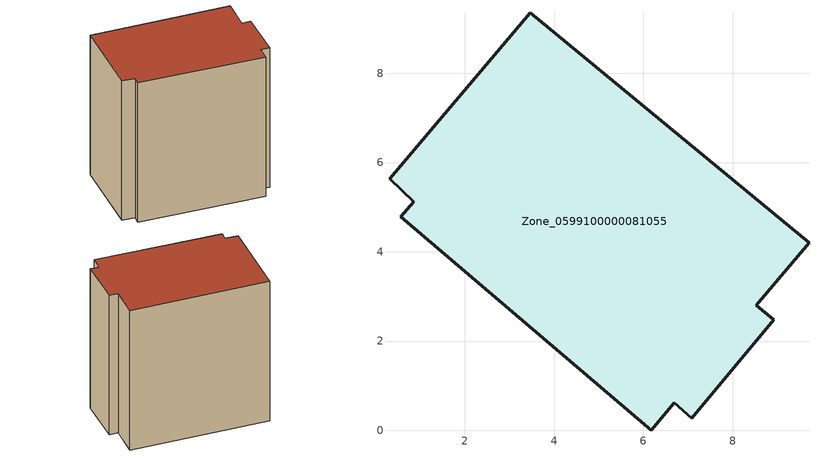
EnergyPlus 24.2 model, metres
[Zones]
Zone_0599100000081055
 floor ground (C_G): 6.18,0 0.56,4.79 0.86,5.12 0.31,5.63 3.46,9.36 9.71,4.2 8.53,2.8 8.92,2.48 7.08,0.27 6.69,0.62 z0
 wall outside (C_F): 9.71,4.2 3.46,9.36 0.31,5.63 0.86,5.12 0.56,4.79 6.18,0 6.69,0.62 7.08,0.27 8.92,2.48 8.53,2.8 9.71,4.2 z0:8.94
 roof outside (C_R): 0.56,4.79 6.18,0 6.69,0.62 7.08,0.27 8.92,2.48 8.53,2.8 9.71,4.2 3.46,9.36 0.31,5.63 0.86,5.12 z8.94
[BUILDING]
Pand.0599100000081055: North Axis=0; Terrain=City; Loads Convergence Tolerance Value=0.04; Temperature Convergence Tolerance Value=0.4; Solar Distribution=FullExterior; Maximum Number of Warmup Days=25; Minimum Number of Warmup Days=1
[Site:Location]
Rotterdam.The.Hague.AP_ZH_NLD Design_Conditions: Latitude=51.96; Longitude=4.45; Time Zone=1; Elevation=-4.5
[SITE:GROUNDTEMPERATURE:BUILDINGSURFACE]
18, 18, 18, 18, 18, 18, 18, 18, 18, 18, 18, 18
[MATERIAL] Thermal Absorptance=0.9; Solar Absorptance=0.7; Visible Absorptance=0.7
Name | Roughness | Thickness | Conductivity | Density | Specific Heat
G.TC.1946 | MediumSmooth | 0.15 | 1 | 540 | 1210
F.TC.1946 | Rough | 0.3 | 0.857143 | 1920 | 840
R.TC.1946 | MediumRough | 0.2 | 0.909091 | 1500 | 1000
[CONSTRUCTION]
C_G: G.TC.1946
C_F: F.TC.1946
C_R: R.TC.1946
[ZONE]
Zone_0599100000081055: Type=1; Multiplier=1; Ceiling Height=Autocalculate; Volume=Autocalculate; Floor Area=autocalculate; Part of Total Floor Area=Yes
[ZONEINFILTRATION:DESIGNFLOWRATE]
Infil_Zone_0599100000081055: Zone or ZoneList or Space or SpaceList=Zone_0599100000081055; Schedule=AlwaysOn; Design Flow Rate Calculation Method=Flow/Area; Flow Rate per Floor Area=0.003; Constant Term Coefficient=1; Temperature Term Coefficient=0; Velocity Term Coefficient=0; Velocity Squared Term Coefficient=0
[HVACTEMPLATE:ZONE:IDEALLOADSAIRSYSTEM]
Zone_0599100000081055: Maximum Heating Supply Air Temperature=50; Minimum Cooling Supply Air Temperature=13; Maximum Heating Supply Air Humidity Ratio=0.0156; Minimum Cooling Supply Air Humidity Ratio=0.0077; Heating Limit=NoLimit; Cooling Limit=NoLimit; Dehumidification Control Type=ConstantSensibleHeatRatio; Cooling Sensible Heat Ratio=0.7; Dehumidification Setpoint=60; Humidification Control Type=None; Humidification Setpoint=30; Outdoor Air Method=None; Outdoor Air Flow Rate per Person=0.00944; Outdoor Air Flow Rate per Zone Floor Area=0; Outdoor Air Flow Rate per Zone=0; Demand Controlled Ventilation Type=None; Outdoor Air Economizer Type=NoEconomizer; Heat Recovery Type=None; Sensible Heat Recovery Effectiveness=0.7; Latent Heat Recovery Effectiveness=0.65
[ZONECONTROL:THERMOSTAT]
ThermostatControl_Zone_0599100000081055: Zone or ZoneList=Zone_0599100000081055; Control Type Schedule=DualSetpointControlType; Control 1=Thermostat_Zone_0599100000081055; Temperature Difference Between Cutout And Setpoint=0
[THERMOSTATSETPOINT:DUALSETPOINT]
Thermostat_Zone_0599100000081055: Heating Setpoint Temperature Schedule=HeatingSetpoint_Zone_0599100000081055; Cooling Setpoint Temperature Schedule=CoolingSetpoint_Zone_0599100000081055
[SCHEDULE:COMPACT]
HeatingSetpoint_Zone_0599100000081055: Through: 12/31, For: AllDays, Until: 24:00, 21
CoolingSetpoint_Zone_0599100000081055: Through: 12/31, For: AllDays, Until: 24:00, 24
DualSetpointControlType: Through: 12/31, For: AllDays, Until: 24:00, 4
AlwaysOn: Through: 12/31, For: AllDays, Until: 24:00, 1
